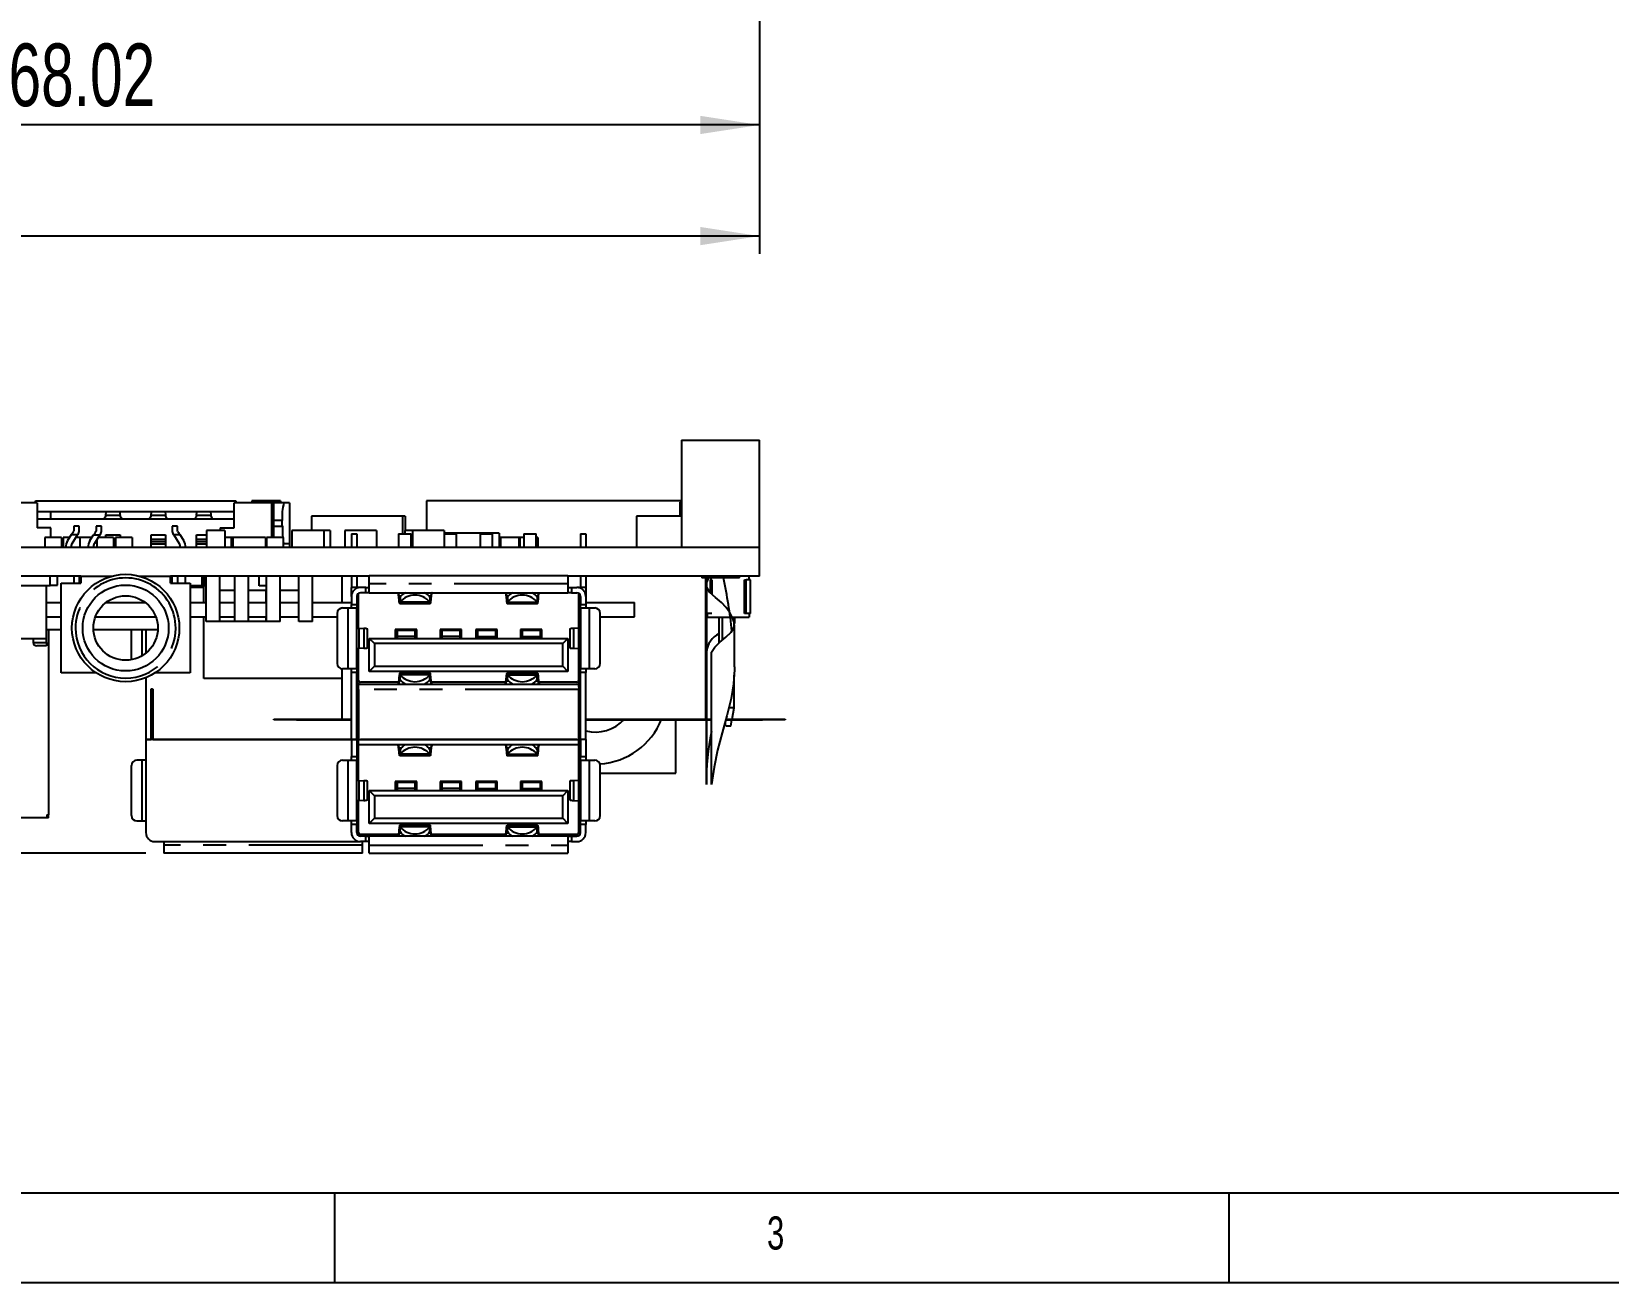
# Model space of a CAD drawing. Extents: x 5 to 415, y 3 to 292.
# Drawn here: x 93.1 to 181.2, y 5 to 74.9 of the extents above; entities that cross this region are included whole.
import ezdxf
from ezdxf.enums import TextEntityAlignment as Align

# ---------------------------------------------------------------- set-up
doc = ezdxf.new("R2010")
doc.units = 0
doc.linetypes.add('PHANTOM', pattern=[12.7, 6.35, -1.27, 1.27, -1.27, 1.27, -1.27])
doc.layers.get('0').update_dxf_attribs({"linetype": 'CONTINUOUS'})
doc.dimstyles.new('SLDDIMSTYLE1', dxfattribs={"dimtxt": 3.5, "dimasz": 3.302, "dimexe": 0, "dimexo": 0.0625, "dimgap": 0.875, "dimtad": 1, "dimrnd": 1e-09, "dimzin": 12, "dimsah": 1, "dimcen": 0.09, "dimazin": 3, "dimtfac": 1, "dimtofl": 0, "dimtmove": 0, "dimatfit": 3})
doc.dimstyles.new('SLDDIMSTYLE6', dxfattribs={"dimtxt": 3.5, "dimasz": 3.302, "dimexe": 0, "dimexo": 0.0625, "dimgap": 0.875, "dimtad": 1, "dimrnd": 1e-09, "dimzin": 12, "dimsah": 1, "dimcen": 0.09, "dimazin": 3, "dimtfac": 1, "dimtmove": 0, "dimatfit": 3})

# ---------------------------------------------------------------- blocks, each defined once
blk = doc.blocks.new('_D_7')
at = {"color": 7, "linetype": 'CONTINUOUS'}
for p, q in [((133.75, 106.352), (133.75, 68.668)), ((65.734, 105.401), (65.734, 68.668)), ((133.75, 69.668), (65.734, 69.668))]:
    blk.add_line(p, q, dxfattribs=at)
for points in [[(65.734, 69.668), (69.036, 69.16), (69.036, 70.176)], [(133.75, 69.668), (130.448, 70.176), (130.448, 69.16)]]:
    blk.add_solid(points, dxfattribs=at)
at = {"color": 7, "linetype": 'CONTINUOUS', "width": 0.7}
blk.add_text('68.02', height=3.5, dxfattribs=at).set_placement((91.775, 69.668), align=Align.BOTTOM_LEFT)
blk = doc.blocks.new('_D_8')
at = {"color": 7, "linetype": 'CONTINUOUS'}
for p, q in [((133.75, 106.352), (133.75, 62.459)), ((46.865, 101.815), (46.865, 62.459)), ((133.75, 63.459), (46.865, 63.459))]:
    blk.add_line(p, q, dxfattribs=at)
for points in [[(46.865, 63.459), (50.167, 62.951), (50.167, 63.967)], [(133.75, 63.459), (130.448, 63.967), (130.448, 62.951)]]:
    blk.add_solid(points, dxfattribs=at)
at = {"color": 7, "linetype": 'CONTINUOUS', "width": 0.7}
blk.add_text('86.89', height=3.5, dxfattribs=at).set_placement((84.143, 63.459), align=Align.BOTTOM_LEFT)
blk = doc.blocks.new('_D_18')
at = {"color": 7, "linetype": 'CONTINUOUS'}
for p, q in [((20.141, 46.062), (20.141, 52.412)), ((32.75, 46.062), (19.141, 46.062)), ((20.141, 46.062), (20.141, 28.982)), ((99.45, 28.982), (19.141, 28.982)), ((20.141, 28.982), (20.141, 22.632))]:
    blk.add_line(p, q, dxfattribs=at)
for points in [[(20.141, 46.062), (20.649, 49.364), (19.633, 49.364)], [(20.141, 28.982), (19.633, 25.68), (20.649, 25.68)]]:
    blk.add_solid(points, dxfattribs=at)
at = {"color": 7, "linetype": 'CONTINUOUS', "width": 0.7}
blk.add_text('17.1', height=3.5, rotation=90, dxfattribs=at).set_placement((20.141, 31.697, -53.062), align=Align.BOTTOM_LEFT)

msp = doc.modelspace()

# ---------------------------------------------------------------- linework, layer by layer
at = {"color": 7, "linetype": 'CONTINUOUS'}
for p, q in [((129.395, 52.062), (129.395, 46.062)), ((129.395, 52.062), (133.745, 52.062)), ((133.745, 46.062), (133.745, 52.062)), ((93.377, 48.552), (91.277, 48.552)), ((93.277, 48.562), (91.317, 48.562)), ((93.277, 48.562), (93.277, 48.662)), ((93.277, 48.662), (104.477, 48.662)), ((93.377, 48.552), (93.377, 47.162)), ((104.377, 47.162), (104.377, 48.552)), ((106.477, 48.552), (104.377, 48.552)), ((104.477, 48.662), (104.477, 48.562)), ((106.377, 48.562), (104.477, 48.562)), ((105.377, 48.662), (105.377, 48.562)), ((106.177, 48.662), (105.377, 48.662)), ((106.177, 48.562), (106.177, 48.662)), ((106.977, 48.662), (106.177, 48.662)), ((106.577, 48.562), (106.377, 48.562)), ((106.477, 48.552), (106.477, 46.612)), ((107.17, 48.562), (106.577, 48.562)), ((106.577, 48.562), (106.577, 47.562)), ((106.977, 48.662), (106.977, 48.562)), ((107.477, 48.562), (107.17, 48.562)), ((107.477, 48.562), (107.477, 46.262)), ((115.131, 48.662), (115.131, 47.012)), ((129.395, 48.662), (115.131, 48.662)), ((125.01, 48.672), (125.01, 48.662)), ((129.395, 48.672), (125.01, 48.672)), ((129.287, 48.602), (129.287, 47.812)), ((129.395, 48.602), (129.287, 48.602)), ((104.377, 48.062), (93.377, 48.062)), ((93.377, 47.662), (104.377, 47.662)), ((94.147, 47.662), (94.147, 48.062)), ((97.207, 47.853), (97.223, 48.062)), ((99.747, 47.853), (99.763, 48.062)), ((102.287, 47.853), (102.303, 48.062)), ((106.577, 48.062), (106.477, 48.062)), ((106.577, 48.042), (106.477, 48.042)), ((106.547, 48.062), (106.547, 48.042)), ((108.711, 47.812), (108.711, 47.012)), ((113.791, 47.812), (108.711, 47.812)), ((113.952, 47.812), (113.791, 47.812)), ((113.791, 47.812), (113.791, 46.832)), ((113.952, 47.812), (113.952, 47.012)), ((126.872, 47.812), (126.872, 46.062)), ((129.395, 47.812), (126.872, 47.812)), ((94.147, 47.162), (93.377, 47.162)), ((94.147, 46.612), (94.147, 47.162)), ((95.279, 46.762), (95.074, 46.443)), ((95.326, 46.281), (95.635, 46.762)), ((95.72, 47.262), (95.42, 47.262)), ((95.42, 47.262), (95.42, 47.012)), ((95.72, 47.012), (95.72, 47.262)), ((96.324, 46.443), (96.529, 46.762)), ((96.885, 46.762), (96.576, 46.281)), ((96.97, 47.262), (96.67, 47.262)), ((96.67, 47.262), (96.67, 47.012)), ((96.97, 47.012), (96.97, 47.262)), ((97.207, 46.762), (98.007, 46.762)), ((97.207, 46.612), (97.207, 46.762)), ((98.007, 46.762), (98.007, 46.612)), ((99.747, 46.762), (100.547, 46.762)), ((99.747, 46.5), (99.747, 46.762)), ((100.547, 46.762), (100.547, 46.5)), ((101.22, 47.262), (100.92, 47.262)), ((100.92, 47.262), (100.92, 47.012)), ((101.006, 46.762), (101.315, 46.281)), ((101.22, 47.012), (101.22, 47.262)), ((101.567, 46.443), (101.362, 46.762)), ((102.287, 46.762), (102.843, 46.762)), ((102.287, 46.5), (102.287, 46.762)), ((102.843, 47.012), (102.843, 46.062)), ((103.859, 47.012), (102.843, 47.012)), ((103.607, 47.162), (103.607, 47.012)), ((103.607, 47.162), (104.377, 47.162)), ((103.859, 47.012), (103.859, 46.062)), ((106.477, 46.782), (106.577, 46.782)), ((106.577, 47.562), (106.577, 47.262)), ((106.577, 47.262), (106.577, 46.612)), ((107.077, 47.262), (107.077, 47.562)), ((107.618, 47.012), (107.618, 46.062)), ((109.396, 47.012), (107.618, 47.012)), ((109.396, 47.012), (109.396, 46.062)), ((109.752, 47.012), (109.396, 47.012)), ((109.752, 47.012), (109.752, 46.062)), ((110.565, 47.012), (110.565, 46.062)), ((112.343, 47.012), (110.565, 47.012)), ((110.94, 46.832), (111.241, 46.832)), ((110.94, 46.832), (110.94, 46.062)), ((111.241, 46.832), (111.241, 46.062)), ((112.343, 47.012), (112.343, 46.062)), ((113.57, 46.832), (113.57, 46.062)), ((113.57, 46.832), (114.27, 46.832)), ((113.918, 47.012), (113.918, 46.832)), ((114.349, 47.012), (113.918, 47.012)), ((114.27, 46.062), (114.27, 46.832)), ((114.349, 47.012), (114.349, 46.062)), ((116.127, 47.012), (114.349, 47.012)), ((116.12, 46.832), (116.12, 46.062)), ((116.12, 46.832), (116.82, 46.832)), ((116.127, 47.012), (116.127, 46.832)), ((119.201, 46.862), (116.127, 46.862)), ((116.82, 46.062), (116.82, 46.832)), ((118.13, 46.832), (118.13, 46.062)), ((118.13, 46.832), (118.83, 46.832)), ((118.83, 46.062), (118.83, 46.832)), ((119.201, 46.862), (119.201, 46.062)), ((120.57, 46.832), (120.57, 46.062)), ((120.57, 46.832), (121.27, 46.832)), ((121.27, 46.062), (121.27, 46.832)), ((123.74, 46.832), (124.04, 46.832)), ((123.74, 46.832), (123.74, 46.062)), ((124.04, 46.832), (124.04, 46.062)), ((133.75, 46.062), (33.75, 46.062)), ((94.743, 46.612), (93.813, 46.612)), ((93.813, 46.612), (93.813, 46.062)), ((94.743, 46.612), (94.743, 46.062)), ((94.829, 46.612), (94.829, 46.062)), ((95.182, 46.612), (94.829, 46.612)), ((95.759, 46.612), (95.539, 46.612)), ((96.432, 46.612), (95.759, 46.612)), ((95.759, 46.612), (95.759, 46.062)), ((96.709, 46.488), (96.709, 46.062)), ((97.639, 46.612), (96.789, 46.612)), ((97.639, 46.612), (97.639, 46.062)), ((97.639, 46.262), (97.75, 46.262)), ((97.75, 46.612), (97.75, 46.062)), ((98.68, 46.612), (97.75, 46.612)), ((98.68, 46.612), (98.68, 46.062)), ((99.747, 46.394), (99.747, 46.5)), ((99.747, 46.262), (99.747, 46.394)), ((99.747, 46.062), (99.747, 46.262)), ((99.747, 46.262), (100.547, 46.262)), ((100.547, 46.5), (100.547, 46.394)), ((100.547, 46.394), (100.547, 46.262)), ((100.547, 46.262), (100.547, 46.062)), ((102.287, 46.394), (102.287, 46.5)), ((102.287, 46.262), (102.287, 46.394)), ((102.287, 46.062), (102.287, 46.262)), ((102.287, 46.262), (102.843, 46.262)), ((104.218, 46.612), (103.859, 46.612)), ((104.311, 46.612), (104.218, 46.612)), ((104.218, 46.612), (104.218, 46.062)), ((104.311, 46.612), (104.311, 46.062)), ((106.141, 46.612), (104.311, 46.612)), ((106.141, 46.612), (106.141, 46.062)), ((106.193, 46.612), (106.193, 46.062)), ((107.123, 46.612), (106.193, 46.612)), ((107.123, 46.612), (107.123, 46.062)), ((107.17, 46.262), (107.123, 46.262)), ((107.477, 46.262), (107.17, 46.262)), ((107.477, 46.262), (107.477, 46.062)), ((119.277, 46.612), (119.277, 46.062)), ((120.344, 46.612), (119.277, 46.612)), ((120.57, 46.612), (120.293, 46.612)), ((120.293, 46.612), (120.293, 46.062)), ((120.344, 46.612), (120.344, 46.062)), ((121.36, 46.612), (121.27, 46.612)), ((121.36, 46.612), (121.36, 46.062)), ((133.75, 44.462), (133.75, 46.062)), ((95.82, 44.462), (85.35, 44.462)), ((94.106, 43.912), (94.106, 44.462)), ((94.505, 43.962), (94.505, 44.462)), ((95.42, 44.462), (95.42, 44.062)), ((95.72, 44.462), (95.72, 44.062)), ((95.82, 44.462), (95.82, 44.062)), ((95.82, 44.462), (97.552, 44.462)), ((99.089, 44.462), (100.82, 44.462)), ((100.82, 44.062), (100.82, 44.462)), ((111.94, 44.462), (100.82, 44.462)), ((100.92, 44.062), (100.92, 44.462)), ((101.22, 44.462), (101.22, 44.062)), ((101.672, 44.062), (101.672, 44.462)), ((102.602, 43.912), (102.602, 44.462)), ((102.691, 42.991), (102.691, 44.462)), ((102.721, 43.912), (102.721, 44.462)), ((102.818, 41.922), (102.818, 44.462)), ((103.58, 41.922), (103.58, 44.462)), ((104.418, 41.922), (104.418, 44.462)), ((105.18, 41.922), (105.18, 44.462)), ((105.787, 43.912), (105.787, 44.462)), ((106.196, 41.922), (106.196, 44.462)), ((106.958, 41.922), (106.958, 44.462)), ((107.999, 41.922), (107.999, 44.462)), ((108.761, 41.922), (108.761, 44.462)), ((110.412, 44.462), (110.412, 42.991)), ((110.94, 44.462), (110.94, 43.832)), ((111.241, 44.462), (111.241, 43.832)), ((111.94, 44.032), (111.94, 44.482)), ((123.04, 44.482), (111.94, 44.482)), ((123.04, 44.482), (123.04, 44.032)), ((133.75, 44.462), (123.04, 44.462)), ((123.74, 44.462), (123.74, 43.832)), ((124.04, 44.462), (124.04, 43.832)), ((130.52, 44.462), (130.52, 44.362)), ((132.62, 44.362), (130.52, 44.362)), ((130.732, 44.362), (130.732, 36.462)), ((130.732, 44.259), (130.758, 44.259)), ((130.758, 44.259), (130.758, 42.38)), ((130.758, 44.259), (130.868, 44.259)), ((130.834, 44.362), (130.834, 44.259)), ((130.999, 44.259), (130.999, 43.526)), ((131.088, 44.259), (130.999, 44.259)), ((131.088, 44.259), (131.088, 43.446)), ((132.62, 44.362), (132.62, 44.462)), ((132.917, 42.38), (132.917, 44.259)), ((132.917, 44.259), (133.006, 44.259)), ((133.006, 42.38), (133.006, 44.259)), ((133.247, 44.259), (133.006, 44.259)), ((133.171, 44.259), (133.171, 44.462)), ((133.247, 42.38), (133.247, 44.259)), ((94.106, 43.912), (92.175, 43.912)), ((93.905, 40.962), (93.905, 43.912)), ((94.106, 43.962), (94.505, 43.962)), ((94.72, 39.062), (94.72, 44.062)), ((94.72, 44.062), (95.82, 44.062)), ((100.82, 44.062), (101.92, 44.062)), ((101.92, 44.062), (101.92, 39.062)), ((102.602, 43.912), (101.92, 43.912)), ((102.691, 43.832), (101.92, 43.832)), ((102.22, 43.912), (102.22, 43.832)), ((102.691, 43.912), (102.602, 43.912)), ((102.818, 43.912), (102.721, 43.912)), ((104.418, 43.662), (103.58, 43.662)), ((106.196, 43.662), (105.18, 43.662)), ((106.196, 43.912), (105.787, 43.912)), ((106.17, 42.991), (106.17, 43.662)), ((107.999, 43.662), (106.958, 43.662)), ((111.24, 43.832), (110.94, 43.832)), ((110.94, 43.332), (110.94, 43.832)), ((110.94, 43.332), (110.94, 42.882)), ((111.24, 43.832), (111.24, 43.791)), ((111.24, 43.832), (111.241, 43.832)), ((111.24, 43.332), (111.24, 42.882)), ((111.241, 43.832), (111.34, 43.832)), ((111.34, 43.822), (111.34, 43.832)), ((111.34, 41.554), (111.34, 43.506)), ((111.74, 43.832), (111.44, 43.832)), ((111.74, 43.532), (111.44, 43.532)), ((111.74, 43.832), (111.94, 43.832)), ((111.94, 43.532), (111.74, 43.532)), ((111.94, 43.532), (111.94, 44.032)), ((111.94, 43.532), (123.04, 43.532)), ((113.577, 43.532), (113.577, 43.415)), ((113.606, 43.137), (113.577, 43.415)), ((113.606, 43.35), (113.587, 43.532)), ((113.606, 43.35), (113.606, 43.137)), ((113.661, 43.279), (113.645, 43.242)), ((113.661, 43.279), (113.661, 43.015)), ((115.319, 43.279), (115.319, 43.015)), ((115.336, 43.242), (115.319, 43.279)), ((115.394, 43.532), (115.375, 43.35)), ((115.404, 43.415), (115.375, 43.137)), ((115.375, 43.35), (115.375, 43.137)), ((115.404, 43.532), (115.404, 43.415)), ((119.577, 43.532), (119.577, 43.415)), ((119.577, 43.415), (119.606, 43.137)), ((119.587, 43.532), (119.606, 43.35)), ((119.606, 43.35), (119.606, 43.137)), ((119.645, 43.242), (119.661, 43.279)), ((119.661, 43.279), (119.661, 43.015)), ((121.319, 43.279), (121.319, 43.015)), ((121.319, 43.279), (121.336, 43.242)), ((121.375, 43.35), (121.394, 43.532)), ((121.375, 43.137), (121.404, 43.415)), ((121.375, 43.35), (121.375, 43.137)), ((121.404, 43.532), (121.404, 43.415)), ((123.04, 44.032), (123.04, 43.532)), ((123.04, 43.832), (123.24, 43.832)), ((123.24, 43.532), (123.04, 43.532)), ((123.24, 43.832), (123.54, 43.832)), ((123.24, 43.532), (123.54, 43.532)), ((123.64, 43.832), (123.64, 43.822)), ((123.64, 43.832), (123.74, 43.832)), ((123.64, 43.506), (123.64, 41.554)), ((124.04, 43.832), (123.74, 43.832)), ((123.74, 43.832), (123.74, 43.791)), ((123.74, 43.332), (123.74, 42.882)), ((124.04, 43.832), (124.04, 43.332)), ((124.04, 43.332), (124.04, 42.882)), ((130.787, 43.962), (130.787, 32.816)), ((93.905, 42.991), (94.72, 42.991)), ((97.226, 42.991), (99.415, 42.991)), ((101.92, 42.991), (102.818, 42.991)), ((103.58, 42.991), (104.418, 42.991)), ((105.18, 42.991), (106.196, 42.991)), ((106.958, 42.991), (107.999, 42.991)), ((108.761, 42.991), (110.94, 42.991)), ((110.14, 42.382), (110.14, 39.582)), ((110.44, 42.682), (110.74, 42.682)), ((110.74, 42.682), (111.24, 42.682)), ((110.94, 42.682), (110.94, 42.882)), ((111.24, 42.882), (111.24, 42.682)), ((111.24, 39.282), (111.24, 42.682)), ((113.636, 42.932), (115.345, 42.932)), ((113.661, 43.015), (113.645, 42.95)), ((115.336, 42.95), (115.319, 43.015)), ((119.636, 42.932), (121.345, 42.932)), ((119.645, 42.95), (119.661, 43.015)), ((121.319, 43.015), (121.336, 42.95)), ((123.74, 42.682), (123.74, 42.882)), ((123.74, 42.682), (123.74, 39.282)), ((123.74, 42.682), (124.24, 42.682)), ((124.04, 42.991), (126.761, 42.991)), ((124.04, 42.882), (124.04, 42.682)), ((124.24, 42.682), (124.54, 42.682)), ((124.84, 39.582), (124.84, 42.382)), ((126.761, 42.191), (126.761, 42.991)), ((130.758, 42.38), (130.732, 42.38)), ((130.999, 42.38), (130.758, 42.38)), ((130.834, 42.176), (130.834, 42.38)), ((131.088, 42.38), (130.999, 42.38)), ((133.006, 42.38), (132.917, 42.38)), ((133.247, 42.38), (133.006, 42.38)), ((133.171, 42.38), (133.171, 42.176)), ((93.905, 42.191), (94.72, 42.191)), ((94.72, 41.462), (93.905, 41.462)), ((94.01, 41.462), (94.01, 31.123)), ((100.118, 41.462), (96.523, 41.462)), ((96.634, 42.191), (100.007, 42.191)), ((98.65, 39.793), (98.65, 41.462)), ((99.45, 41.462), (99.45, 40.161)), ((101.92, 42.191), (102.818, 42.191)), ((102.691, 38.747), (102.691, 42.191)), ((103.58, 41.922), (102.818, 41.922)), ((103.58, 42.191), (104.418, 42.191)), ((104.418, 41.922), (103.58, 41.922)), ((105.18, 41.922), (104.418, 41.922)), ((105.18, 42.191), (106.196, 42.191)), ((106.17, 41.922), (105.18, 41.922)), ((106.17, 41.922), (106.17, 42.191)), ((106.958, 41.922), (106.196, 41.922)), ((106.958, 42.191), (107.999, 42.191)), ((108.761, 41.922), (107.999, 41.922)), ((108.761, 42.191), (110.14, 42.191)), ((111.358, 41.552), (111.635, 41.53)), ((111.84, 40.457), (111.84, 41.508)), ((114.59, 41.482), (113.39, 41.482)), ((113.39, 41.482), (113.39, 40.982)), ((113.49, 41.432), (113.49, 41.482)), ((114.49, 41.432), (113.49, 41.432)), ((113.49, 41.432), (113.49, 41.096)), ((114.49, 41.432), (114.49, 41.482)), ((114.49, 41.432), (114.49, 41.096)), ((114.59, 40.982), (114.59, 41.482)), ((117.09, 41.482), (115.89, 41.482)), ((115.89, 41.482), (115.89, 40.982)), ((115.99, 41.432), (115.99, 41.482)), ((116.99, 41.432), (115.99, 41.432)), ((115.99, 41.432), (115.99, 41.096)), ((116.99, 41.432), (116.99, 41.482)), ((116.99, 41.432), (116.99, 41.096)), ((117.09, 40.982), (117.09, 41.482)), ((119.09, 41.482), (117.89, 41.482)), ((117.89, 41.482), (117.89, 40.982)), ((117.99, 41.432), (117.99, 41.482)), ((118.99, 41.432), (117.99, 41.432)), ((117.99, 41.432), (117.99, 41.096)), ((118.99, 41.432), (118.99, 41.482)), ((118.99, 41.432), (118.99, 41.096)), ((119.09, 40.982), (119.09, 41.482)), ((121.59, 41.482), (120.39, 41.482)), ((120.39, 41.482), (120.39, 40.982)), ((120.49, 41.432), (120.49, 41.482)), ((121.49, 41.432), (120.49, 41.432)), ((120.49, 41.432), (120.49, 41.096)), ((121.49, 41.432), (121.49, 41.482)), ((121.49, 41.432), (121.49, 41.096)), ((121.59, 40.982), (121.59, 41.482)), ((123.14, 41.508), (123.14, 40.457)), ((123.623, 41.552), (123.345, 41.53)), ((124.84, 42.191), (126.761, 42.191)), ((130.732, 42.176), (130.834, 42.176)), ((130.834, 42.176), (132.108, 42.176)), ((131.494, 40.74), (131.494, 42.176)), ((131.672, 40.893), (131.672, 42.176)), ((132.215, 42.176), (133.171, 42.176)), ((132.333, 41.886), (132.333, 42.176)), ((132.351, 42.176), (132.347, 41.824)), ((132.354, 39.392), (132.354, 41.739)), ((93.905, 40.962), (87.905, 40.962)), ((93.155, 40.962), (93.155, 40.762)), ((93.905, 40.562), (93.355, 40.562)), ((93.905, 40.762), (93.905, 40.962)), ((93.905, 40.762), (93.905, 40.562)), ((112.229, 40.694), (111.94, 40.982)), ((111.94, 40.982), (123.04, 40.982)), ((111.94, 39.142), (111.94, 40.982)), ((122.752, 40.694), (112.229, 40.694)), ((112.229, 40.694), (112.229, 39.431)), ((113.49, 41.096), (113.49, 40.982)), ((114.49, 41.096), (114.49, 40.982)), ((115.99, 41.096), (115.99, 40.982)), ((116.99, 41.096), (116.99, 40.982)), ((117.99, 41.096), (117.99, 40.982)), ((118.99, 41.096), (118.99, 40.982)), ((120.49, 41.096), (120.49, 40.982)), ((121.49, 41.096), (121.49, 40.982)), ((122.752, 40.694), (123.04, 40.982)), ((122.752, 39.431), (122.752, 40.694)), ((123.04, 40.982), (123.04, 39.142)), ((111.34, 38.632), (111.34, 40.41)), ((111.635, 40.435), (111.358, 40.413)), ((123.345, 40.435), (123.623, 40.413)), ((123.64, 40.41), (123.64, 38.632)), ((130.787, 36.462), (130.787, 40.216)), ((131.065, 32.816), (131.065, 40.216)), ((96.662, 39.062), (94.72, 39.062)), ((99.45, 38.783), (99.45, 35.332)), ((101.92, 39.062), (99.979, 39.062)), ((110.412, 39.284), (110.412, 36.462)), ((110.74, 39.282), (110.44, 39.282)), ((111.24, 39.282), (110.74, 39.282)), ((110.94, 39.082), (110.94, 39.282)), ((110.94, 35.332), (110.94, 39.082)), ((111.24, 39.282), (111.24, 39.082)), ((111.24, 38.857), (111.24, 39.082)), ((111.241, 38.857), (111.24, 38.857)), ((111.241, 35.332), (111.241, 38.857)), ((111.94, 39.142), (112.229, 39.431)), ((123.04, 39.142), (111.94, 39.142)), ((112.229, 39.431), (122.752, 39.431)), ((113.606, 38.827), (113.577, 38.55)), ((113.606, 38.615), (113.606, 38.827)), ((115.345, 39.032), (113.636, 39.032)), ((113.661, 38.95), (113.645, 39.015)), ((113.661, 38.685), (113.661, 38.95)), ((115.336, 39.015), (115.319, 38.95)), ((115.319, 38.685), (115.319, 38.95)), ((115.375, 38.615), (115.375, 38.827)), ((115.404, 38.55), (115.375, 38.827)), ((119.577, 38.55), (119.606, 38.827)), ((119.606, 38.615), (119.606, 38.827)), ((121.345, 39.032), (119.636, 39.032)), ((119.645, 39.015), (119.661, 38.95)), ((119.661, 38.685), (119.661, 38.95)), ((121.319, 38.95), (121.336, 39.015)), ((121.319, 38.685), (121.319, 38.95)), ((121.375, 38.615), (121.375, 38.827)), ((121.375, 38.827), (121.404, 38.55)), ((123.04, 39.142), (122.752, 39.431)), ((124.24, 39.282), (123.74, 39.282)), ((123.74, 39.082), (123.74, 39.282)), ((123.74, 35.332), (123.74, 39.082)), ((124.04, 39.282), (124.04, 39.082)), ((124.04, 35.332), (124.04, 39.082)), ((124.54, 39.282), (124.24, 39.282)), ((132.333, 37.096), (132.333, 38.921)), ((99.75, 35.332), (99.75, 38.174)), ((99.849, 38.143), (99.849, 35.332)), ((110.412, 38.747), (102.691, 38.747)), ((111.34, 38.432), (123.64, 38.432)), ((111.34, 38.132), (111.34, 38.432)), ((111.34, 38.132), (111.34, 35.332)), ((113.573, 38.532), (111.44, 38.532)), ((113.577, 38.432), (113.577, 38.55)), ((113.606, 38.615), (113.587, 38.432)), ((113.661, 38.685), (113.645, 38.722)), ((115.336, 38.722), (115.319, 38.685)), ((115.394, 38.432), (115.375, 38.615)), ((115.404, 38.432), (115.404, 38.55)), ((119.573, 38.532), (115.407, 38.532)), ((119.577, 38.432), (119.577, 38.55)), ((119.587, 38.432), (119.606, 38.615)), ((119.645, 38.722), (119.661, 38.685)), ((121.319, 38.685), (121.336, 38.722)), ((121.375, 38.615), (121.394, 38.432)), ((121.404, 38.432), (121.404, 38.55)), ((123.54, 38.532), (121.407, 38.532)), ((123.64, 38.432), (123.64, 38.262)), ((123.64, 38.262), (123.642, 38.262)), ((123.642, 38.262), (123.642, 38.132)), ((123.642, 35.332), (123.642, 38.132)), ((132.333, 37.096), (132.037, 37.096)), ((132.214, 36.462), (132.333, 37.096)), ((106.602, 36.437), (106.602, 36.462)), ((106.602, 36.462), (107.872, 36.462)), ((107.872, 36.437), (106.602, 36.437)), ((107.872, 36.462), (110.94, 36.462)), ((107.872, 36.437), (110.94, 36.437)), ((111.241, 36.462), (111.34, 36.462)), ((111.241, 36.437), (111.34, 36.437)), ((123.642, 36.462), (123.74, 36.462)), ((123.642, 36.437), (123.74, 36.437)), ((124.04, 36.462), (131.065, 36.462)), ((124.04, 36.437), (131.065, 36.437)), ((129.07, 33.462), (129.07, 36.437)), ((130.787, 32.816), (130.787, 36.437)), ((131.863, 36.08), (131.823, 36.292)), ((131.864, 36.437), (133.907, 36.437)), ((131.872, 36.462), (133.907, 36.462)), ((132.142, 36.08), (132.209, 36.437)), ((133.907, 36.462), (135.177, 36.462)), ((135.177, 36.437), (133.907, 36.437)), ((135.177, 36.462), (135.177, 36.437)), ((110.94, 35.332), (99.45, 35.332)), ((99.45, 35.332), (99.45, 30.132)), ((99.45, 35.332), (99.75, 35.332)), ((99.849, 35.332), (110.94, 35.332)), ((111.24, 35.332), (110.94, 35.332)), ((110.94, 35.332), (110.94, 34.382)), ((110.94, 35.332), (111.241, 35.332)), ((111.24, 35.332), (111.24, 34.382)), ((111.241, 35.332), (111.34, 35.332)), ((111.34, 35.322), (111.44, 35.332)), ((111.34, 35.332), (123.642, 35.332)), ((111.34, 35.032), (111.34, 35.322)), ((123.54, 35.332), (111.44, 35.332)), ((123.54, 35.332), (123.64, 35.322)), ((123.64, 35.322), (123.64, 35.032)), ((123.74, 35.914), (123.642, 35.957)), ((123.642, 35.332), (123.74, 35.332)), ((124.04, 35.332), (123.74, 35.332)), ((123.74, 35.332), (123.74, 34.382)), ((124.04, 35.332), (124.04, 34.382)), ((132.142, 36.08), (131.863, 36.08)), ((110.94, 34.182), (110.94, 34.382)), ((111.24, 34.382), (111.24, 34.182)), ((111.34, 33.054), (111.34, 35.032)), ((123.64, 35.032), (111.34, 35.032)), ((113.577, 35.032), (113.577, 34.915)), ((113.606, 34.637), (113.577, 34.915)), ((113.606, 34.85), (113.587, 35.032)), ((113.606, 34.85), (113.606, 34.637)), ((113.636, 34.432), (115.345, 34.432)), ((113.661, 34.779), (113.645, 34.742)), ((113.661, 34.515), (113.645, 34.45)), ((113.661, 34.779), (113.661, 34.515)), ((115.319, 34.779), (115.319, 34.515)), ((115.336, 34.742), (115.319, 34.779)), ((115.336, 34.45), (115.319, 34.515)), ((115.394, 35.032), (115.375, 34.85)), ((115.404, 34.915), (115.375, 34.637)), ((115.375, 34.85), (115.375, 34.637)), ((115.404, 35.032), (115.404, 34.915)), ((119.577, 35.032), (119.577, 34.915)), ((119.577, 34.915), (119.606, 34.637)), ((119.587, 35.032), (119.606, 34.85)), ((119.606, 34.85), (119.606, 34.637)), ((119.636, 34.432), (121.345, 34.432)), ((119.645, 34.742), (119.661, 34.779)), ((119.645, 34.45), (119.661, 34.515)), ((119.661, 34.779), (119.661, 34.515)), ((121.319, 34.779), (121.319, 34.515)), ((121.319, 34.779), (121.336, 34.742)), ((121.319, 34.515), (121.336, 34.45)), ((121.375, 34.85), (121.394, 35.032)), ((121.375, 34.637), (121.404, 34.915)), ((121.375, 34.85), (121.375, 34.637)), ((121.404, 35.032), (121.404, 34.915)), ((123.64, 35.032), (123.64, 33.054)), ((123.74, 34.182), (123.74, 34.382)), ((124.04, 34.382), (124.04, 34.182)), ((98.65, 31.082), (98.65, 33.882)), ((99.25, 34.182), (98.95, 34.182)), ((99.45, 34.182), (99.25, 34.182)), ((110.14, 33.882), (110.14, 31.082)), ((110.44, 34.182), (110.74, 34.182)), ((110.74, 34.182), (111.24, 34.182)), ((111.24, 30.782), (111.24, 34.182)), ((123.74, 34.182), (123.74, 30.782)), ((123.74, 34.182), (124.24, 34.182)), ((124.24, 34.182), (124.54, 34.182)), ((124.84, 31.082), (124.84, 33.882)), ((111.358, 33.052), (111.635, 33.03)), ((111.84, 31.957), (111.84, 33.008)), ((114.59, 32.982), (113.39, 32.982)), ((113.39, 32.982), (113.39, 32.482)), ((113.49, 32.932), (113.49, 32.982)), ((114.49, 32.932), (113.49, 32.932)), ((113.49, 32.932), (113.49, 32.596)), ((114.49, 32.932), (114.49, 32.982)), ((114.49, 32.932), (114.49, 32.596)), ((114.59, 32.482), (114.59, 32.982)), ((117.09, 32.982), (115.89, 32.982)), ((115.89, 32.982), (115.89, 32.482)), ((115.99, 32.932), (115.99, 32.982)), ((116.99, 32.932), (115.99, 32.932)), ((115.99, 32.932), (115.99, 32.596)), ((116.99, 32.932), (116.99, 32.982)), ((116.99, 32.932), (116.99, 32.596)), ((117.09, 32.482), (117.09, 32.982)), ((119.09, 32.982), (117.89, 32.982)), ((117.89, 32.982), (117.89, 32.482)), ((117.99, 32.932), (117.99, 32.982)), ((118.99, 32.932), (117.99, 32.932)), ((117.99, 32.932), (117.99, 32.596)), ((118.99, 32.932), (118.99, 32.982)), ((118.99, 32.932), (118.99, 32.596)), ((119.09, 32.482), (119.09, 32.982)), ((121.59, 32.982), (120.39, 32.982)), ((120.39, 32.982), (120.39, 32.482)), ((120.49, 32.932), (120.49, 32.982)), ((121.49, 32.932), (120.49, 32.932)), ((120.49, 32.932), (120.49, 32.596)), ((121.49, 32.932), (121.49, 32.982)), ((121.49, 32.932), (121.49, 32.596)), ((121.59, 32.482), (121.59, 32.982)), ((123.14, 33.008), (123.14, 31.957)), ((123.623, 33.052), (123.345, 33.03)), ((124.84, 33.462), (129.07, 33.462)), ((111.34, 30.132), (111.34, 31.91)), ((111.635, 31.935), (111.358, 31.913)), ((111.94, 30.642), (111.94, 32.482)), ((112.229, 32.194), (111.94, 32.482)), ((111.94, 32.482), (123.04, 32.482)), ((112.229, 32.194), (112.229, 30.931)), ((122.752, 32.194), (112.229, 32.194)), ((113.49, 32.596), (113.49, 32.482)), ((114.49, 32.596), (114.49, 32.482)), ((115.99, 32.596), (115.99, 32.482)), ((116.99, 32.596), (116.99, 32.482)), ((117.99, 32.596), (117.99, 32.482)), ((118.99, 32.596), (118.99, 32.482)), ((120.49, 32.596), (120.49, 32.482)), ((121.49, 32.596), (121.49, 32.482)), ((122.752, 32.194), (123.04, 32.482)), ((122.752, 30.931), (122.752, 32.194)), ((123.04, 32.482), (123.04, 30.642)), ((123.345, 31.935), (123.623, 31.913)), ((123.64, 31.91), (123.64, 30.132)), ((93.91, 30.962), (78.23, 30.962)), ((93.91, 31.123), (94.01, 31.123)), ((93.91, 31.123), (93.91, 30.962)), ((94.01, 30.962), (93.91, 30.962)), ((94.01, 30.962), (94.01, 31.123)), ((111.94, 30.642), (112.229, 30.931)), ((112.229, 30.931), (122.752, 30.931)), ((123.04, 30.642), (122.752, 30.931)), ((98.95, 30.782), (99.25, 30.782)), ((99.25, 30.782), (99.45, 30.782)), ((110.74, 30.782), (110.44, 30.782)), ((111.24, 30.782), (110.74, 30.782)), ((110.94, 30.582), (110.94, 30.782)), ((110.94, 30.132), (110.94, 30.582)), ((111.24, 30.782), (111.24, 30.582)), ((111.24, 30.132), (111.24, 30.582)), ((113.573, 30.032), (111.44, 30.032)), ((123.04, 30.642), (111.94, 30.642)), ((113.606, 30.327), (113.577, 30.05)), ((113.577, 29.932), (113.577, 30.05)), ((113.606, 30.115), (113.587, 29.932)), ((113.606, 30.115), (113.606, 30.327)), ((115.345, 30.532), (113.636, 30.532)), ((113.661, 30.45), (113.645, 30.515)), ((113.661, 30.185), (113.645, 30.222)), ((113.661, 30.185), (113.661, 30.45)), ((115.336, 30.515), (115.319, 30.45)), ((115.319, 30.185), (115.319, 30.45)), ((115.336, 30.222), (115.319, 30.185)), ((115.375, 30.115), (115.375, 30.327)), ((115.404, 30.05), (115.375, 30.327)), ((115.394, 29.932), (115.375, 30.115)), ((115.404, 29.932), (115.404, 30.05)), ((119.573, 30.032), (115.407, 30.032)), ((119.577, 30.05), (119.606, 30.327)), ((119.577, 29.932), (119.577, 30.05)), ((119.587, 29.932), (119.606, 30.115)), ((119.606, 30.115), (119.606, 30.327)), ((121.345, 30.532), (119.636, 30.532)), ((119.645, 30.515), (119.661, 30.45)), ((119.645, 30.222), (119.661, 30.185)), ((119.661, 30.185), (119.661, 30.45)), ((121.319, 30.45), (121.336, 30.515)), ((121.319, 30.185), (121.319, 30.45)), ((121.319, 30.185), (121.336, 30.222)), ((121.375, 30.115), (121.375, 30.327)), ((121.375, 30.327), (121.404, 30.05)), ((121.375, 30.115), (121.394, 29.932)), ((121.404, 29.932), (121.404, 30.05)), ((123.54, 30.032), (121.407, 30.032)), ((124.24, 30.782), (123.74, 30.782)), ((123.74, 30.582), (123.74, 30.782)), ((123.74, 30.132), (123.74, 30.582)), ((124.04, 30.782), (124.04, 30.582)), ((124.04, 30.132), (124.04, 30.582)), ((124.54, 30.782), (124.24, 30.782)), ((99.95, 29.632), (111.44, 29.632)), ((100.45, 29.632), (100.45, 29.432)), ((100.45, 29.432), (100.45, 28.982)), ((111.74, 29.932), (111.44, 29.932)), ((111.74, 29.632), (111.44, 29.632)), ((111.55, 29.432), (111.55, 29.632)), ((111.55, 28.982), (111.55, 29.432)), ((111.74, 29.932), (111.94, 29.932)), ((111.94, 29.632), (111.74, 29.632)), ((123.04, 29.932), (111.94, 29.932)), ((111.94, 29.432), (111.94, 29.932)), ((111.94, 28.982), (111.94, 29.432)), ((123.04, 29.932), (123.04, 29.432)), ((123.04, 29.932), (123.24, 29.932)), ((123.24, 29.632), (123.04, 29.632)), ((123.04, 29.432), (123.04, 28.982)), ((123.24, 29.932), (123.54, 29.932)), ((123.24, 29.632), (123.54, 29.632)), ((111.55, 28.982), (100.45, 28.982)), ((111.94, 28.982), (123.04, 28.982)), ((10, 10), (227.8, 10)), ((110, 10), (110, 5)), ((160, 5), (160, 10)), ((5, 5), (415, 5))]:
    msp.add_line(p, q, dxfattribs=at)
at = {"color": 8, "linetype": 'PHANTOM'}
for p, q in [((106.377, 48.562), (106.377, 48.552)), ((98.007, 47.853), (97.207, 47.853)), ((100.547, 47.853), (99.747, 47.853)), ((103.087, 47.853), (102.287, 47.853)), ((95.635, 46.762), (95.279, 46.762)), ((96.529, 46.762), (96.885, 46.762)), ((101.362, 46.762), (101.006, 46.762)), ((107.077, 47.562), (106.577, 47.562)), ((106.577, 47.262), (107.077, 47.262)), ((97.75, 46.5), (97.639, 46.5)), ((97.639, 46.394), (97.75, 46.394)), ((100.547, 46.5), (99.747, 46.5)), ((99.747, 46.394), (100.547, 46.394)), ((102.843, 46.5), (102.287, 46.5)), ((102.287, 46.394), (102.843, 46.394)), ((111.74, 43.532), (111.74, 43.832)), ((123.04, 44.032), (111.94, 44.032)), ((113.703, 43.35), (113.606, 43.35)), ((113.645, 43.242), (113.645, 42.95)), ((115.375, 43.35), (115.278, 43.35)), ((115.336, 43.242), (115.336, 42.95)), ((119.606, 43.35), (119.703, 43.35)), ((119.645, 43.242), (119.645, 42.95)), ((121.278, 43.35), (121.375, 43.35)), ((121.336, 43.242), (121.336, 42.95)), ((123.24, 43.832), (123.24, 43.532)), ((110.74, 42.682), (110.74, 39.282)), ((110.94, 42.882), (111.24, 42.882)), ((115.319, 43.015), (113.661, 43.015)), ((119.661, 43.015), (121.319, 43.015)), ((123.74, 42.882), (124.04, 42.882)), ((124.24, 39.282), (124.24, 42.682)), ((99.25, 40.021), (99.25, 41.462)), ((111.358, 41.552), (111.358, 40.413)), ((111.635, 41.53), (111.635, 40.435)), ((123.345, 41.53), (123.345, 40.435)), ((123.623, 41.552), (123.623, 40.413)), ((93.155, 40.762), (93.905, 40.762)), ((114.49, 41.096), (113.49, 41.096)), ((116.99, 41.096), (115.99, 41.096)), ((117.99, 41.096), (118.99, 41.096)), ((120.49, 41.096), (121.49, 41.096)), ((111.24, 39.082), (110.94, 39.082)), ((113.645, 38.722), (113.645, 39.015)), ((115.319, 38.95), (113.661, 38.95)), ((115.336, 38.722), (115.336, 39.015)), ((119.645, 38.722), (119.645, 39.015)), ((119.661, 38.95), (121.319, 38.95)), ((121.336, 38.722), (121.336, 39.015)), ((124.04, 39.082), (123.74, 39.082)), ((123.642, 38.132), (111.34, 38.132)), ((113.703, 38.615), (113.606, 38.615)), ((115.375, 38.615), (115.278, 38.615)), ((119.606, 38.615), (119.703, 38.615)), ((121.278, 38.615), (121.375, 38.615)), ((107.872, 36.462), (107.872, 36.437)), ((133.907, 36.437), (133.907, 36.462)), ((110.94, 34.382), (111.24, 34.382)), ((113.703, 34.85), (113.606, 34.85)), ((113.645, 34.742), (113.645, 34.45)), ((115.319, 34.515), (113.661, 34.515)), ((115.375, 34.85), (115.278, 34.85)), ((115.336, 34.742), (115.336, 34.45)), ((119.606, 34.85), (119.703, 34.85)), ((119.645, 34.742), (119.645, 34.45)), ((119.661, 34.515), (121.319, 34.515)), ((121.278, 34.85), (121.375, 34.85)), ((121.336, 34.742), (121.336, 34.45)), ((123.74, 34.382), (124.04, 34.382)), ((99.25, 30.782), (99.25, 34.182)), ((110.74, 34.182), (110.74, 30.782)), ((124.24, 30.782), (124.24, 34.182)), ((111.358, 33.052), (111.358, 31.913)), ((111.635, 33.03), (111.635, 31.935)), ((123.345, 33.03), (123.345, 31.935)), ((123.623, 33.052), (123.623, 31.913)), ((114.49, 32.596), (113.49, 32.596)), ((116.99, 32.596), (115.99, 32.596)), ((117.99, 32.596), (118.99, 32.596)), ((120.49, 32.596), (121.49, 32.596)), ((111.24, 30.582), (110.94, 30.582)), ((113.703, 30.115), (113.606, 30.115)), ((113.645, 30.222), (113.645, 30.515)), ((115.319, 30.45), (113.661, 30.45)), ((115.375, 30.115), (115.278, 30.115)), ((115.336, 30.222), (115.336, 30.515)), ((119.606, 30.115), (119.703, 30.115)), ((119.645, 30.222), (119.645, 30.515)), ((119.661, 30.45), (121.319, 30.45)), ((121.278, 30.115), (121.375, 30.115)), ((121.336, 30.222), (121.336, 30.515)), ((124.04, 30.582), (123.74, 30.582)), ((111.55, 29.432), (100.45, 29.432)), ((111.74, 29.632), (111.74, 29.932)), ((111.94, 29.432), (123.04, 29.432)), ((123.24, 29.932), (123.24, 29.632))]:
    msp.add_line(p, q, dxfattribs=at)
at = {"color": 7, "linetype": 'CONTINUOUS', "flags": 128}
for points in [[(97.207, 47.853), (97.177, 47.763), (97.117, 47.684)], [(97.991, 48.062), (98.004, 47.898), (98.007, 47.853)], [(98.134, 47.641), (98.133, 47.642), (98.081, 47.702), (98.012, 47.824), (98.007, 47.853)], [(99.747, 47.853), (99.717, 47.763), (99.657, 47.684)], [(100.531, 48.062), (100.544, 47.898), (100.547, 47.853)], [(100.674, 47.641), (100.673, 47.642), (100.621, 47.702), (100.552, 47.824), (100.547, 47.853)], [(102.287, 47.853), (102.257, 47.763), (102.197, 47.684)], [(103.071, 48.062), (103.084, 47.898), (103.087, 47.853)], [(103.214, 47.641), (103.213, 47.642), (103.161, 47.702), (103.092, 47.824), (103.087, 47.853)], [(95.279, 46.762), (95.322, 46.829), (95.364, 46.895), (95.405, 46.958)], [(95.42, 47.012), (95.414, 46.978), (95.405, 46.958)], [(95.635, 46.762), (95.642, 46.774), (95.65, 46.785), (95.657, 46.796)], [(96.655, 46.958), (96.614, 46.895), (96.572, 46.829), (96.529, 46.762)], [(96.67, 47.012), (96.664, 46.978), (96.655, 46.958)], [(96.885, 46.762), (96.892, 46.774), (96.9, 46.785), (96.907, 46.796)], [(101.006, 46.762), (100.998, 46.774), (100.991, 46.785), (100.984, 46.796)], [(101.236, 46.958), (101.223, 46.991), (101.22, 47.012)], [(101.236, 46.958), (101.277, 46.895), (101.319, 46.829), (101.362, 46.762)], [(131.065, 40.216), (131.253, 40.494), (131.526, 40.772), (131.861, 41.05), (132.169, 41.328), (132.337, 41.606), (132.334, 41.883), (132.223, 42.161), (132.075, 42.439), (131.888, 42.717), (131.615, 42.995), (131.28, 43.273), (130.971, 43.551), (130.804, 43.829), (130.807, 44.107), (130.909, 44.362)], [(113.577, 43.415), (113.566, 43.465), (113.553, 43.502), (113.539, 43.525), (113.525, 43.532)], [(113.645, 43.242), (113.637, 43.232), (113.628, 43.239), (113.62, 43.261), (113.613, 43.299), (113.606, 43.35)], [(115.375, 43.35), (115.368, 43.299), (115.361, 43.261), (115.353, 43.239), (115.344, 43.232), (115.336, 43.242)], [(115.456, 43.532), (115.442, 43.525), (115.428, 43.502), (115.415, 43.465), (115.404, 43.415)], [(119.525, 43.532), (119.539, 43.525), (119.553, 43.502), (119.566, 43.465), (119.577, 43.415)], [(119.606, 43.35), (119.613, 43.299), (119.62, 43.261), (119.628, 43.239), (119.637, 43.232), (119.645, 43.242)], [(121.336, 43.242), (121.344, 43.232), (121.353, 43.239), (121.361, 43.261), (121.368, 43.299), (121.375, 43.35)], [(121.404, 43.415), (121.415, 43.465), (121.428, 43.502), (121.442, 43.525), (121.456, 43.532)], [(113.645, 42.95), (113.637, 42.933), (113.628, 42.944), (113.62, 42.983), (113.613, 43.048), (113.606, 43.137)], [(115.375, 43.137), (115.368, 43.048), (115.361, 42.983), (115.353, 42.944), (115.344, 42.933), (115.336, 42.95)], [(119.606, 43.137), (119.613, 43.048), (119.62, 42.983), (119.628, 42.944), (119.637, 42.933), (119.645, 42.95)], [(121.336, 42.95), (121.344, 42.933), (121.353, 42.944), (121.361, 42.983), (121.368, 43.048), (121.375, 43.137)], [(113.645, 39.015), (113.637, 39.032), (113.628, 39.021), (113.62, 38.982), (113.613, 38.917), (113.606, 38.827)], [(115.375, 38.827), (115.368, 38.917), (115.361, 38.982), (115.353, 39.021), (115.344, 39.032), (115.336, 39.015)], [(119.606, 38.827), (119.613, 38.917), (119.62, 38.982), (119.628, 39.021), (119.637, 39.032), (119.645, 39.015)], [(121.336, 39.015), (121.344, 39.032), (121.353, 39.021), (121.361, 38.982), (121.368, 38.917), (121.375, 38.827)], [(132.349, 39.392), (132.353, 39.237), (132.302, 38.442), (132.169, 37.628), (131.925, 36.651), (131.655, 35.701), (131.407, 34.741), (131.21, 33.785), (131.065, 32.816)], [(113.577, 38.55), (113.566, 38.5), (113.553, 38.463), (113.539, 38.44), (113.525, 38.432)], [(113.645, 38.722), (113.637, 38.732), (113.628, 38.726), (113.62, 38.704), (113.613, 38.666), (113.606, 38.615)], [(115.375, 38.615), (115.368, 38.666), (115.361, 38.704), (115.353, 38.726), (115.344, 38.732), (115.336, 38.722)], [(115.456, 38.432), (115.442, 38.44), (115.428, 38.463), (115.415, 38.5), (115.404, 38.55)], [(119.525, 38.432), (119.539, 38.44), (119.553, 38.463), (119.566, 38.5), (119.577, 38.55)], [(119.606, 38.615), (119.613, 38.666), (119.62, 38.704), (119.628, 38.726), (119.637, 38.732), (119.645, 38.722)], [(121.336, 38.722), (121.344, 38.732), (121.353, 38.726), (121.361, 38.704), (121.368, 38.666), (121.375, 38.615)], [(121.404, 38.55), (121.415, 38.5), (121.428, 38.463), (121.442, 38.44), (121.456, 38.432)], [(113.577, 34.915), (113.566, 34.965), (113.553, 35.002), (113.539, 35.025), (113.525, 35.032)], [(113.645, 34.742), (113.637, 34.732), (113.628, 34.739), (113.62, 34.761), (113.613, 34.799), (113.606, 34.85)], [(113.645, 34.45), (113.637, 34.433), (113.628, 34.444), (113.62, 34.483), (113.613, 34.548), (113.606, 34.637)], [(115.375, 34.85), (115.368, 34.799), (115.361, 34.761), (115.353, 34.739), (115.344, 34.732), (115.336, 34.742)], [(115.375, 34.637), (115.368, 34.548), (115.361, 34.483), (115.353, 34.444), (115.344, 34.433), (115.336, 34.45)], [(115.456, 35.032), (115.442, 35.025), (115.428, 35.002), (115.415, 34.965), (115.404, 34.915)], [(119.525, 35.032), (119.539, 35.025), (119.553, 35.002), (119.566, 34.965), (119.577, 34.915)], [(119.606, 34.85), (119.613, 34.799), (119.62, 34.761), (119.628, 34.739), (119.637, 34.732), (119.645, 34.742)], [(119.606, 34.637), (119.613, 34.548), (119.62, 34.483), (119.628, 34.444), (119.637, 34.433), (119.645, 34.45)], [(121.336, 34.742), (121.344, 34.732), (121.353, 34.739), (121.361, 34.761), (121.368, 34.799), (121.375, 34.85)], [(121.336, 34.45), (121.344, 34.433), (121.353, 34.444), (121.361, 34.483), (121.368, 34.548), (121.375, 34.637)], [(121.404, 34.915), (121.415, 34.965), (121.428, 35.002), (121.442, 35.025), (121.456, 35.032)], [(113.577, 30.05), (113.566, 30), (113.553, 29.963), (113.539, 29.94), (113.525, 29.932)], [(113.645, 30.515), (113.637, 30.532), (113.628, 30.521), (113.62, 30.482), (113.613, 30.417), (113.606, 30.327)], [(113.645, 30.222), (113.637, 30.232), (113.628, 30.226), (113.62, 30.204), (113.613, 30.166), (113.606, 30.115)], [(115.375, 30.327), (115.368, 30.417), (115.361, 30.482), (115.353, 30.521), (115.344, 30.532), (115.336, 30.515)], [(115.375, 30.115), (115.368, 30.166), (115.361, 30.204), (115.353, 30.226), (115.344, 30.232), (115.336, 30.222)], [(115.456, 29.932), (115.442, 29.94), (115.428, 29.963), (115.415, 30), (115.404, 30.05)], [(119.525, 29.932), (119.539, 29.94), (119.553, 29.963), (119.566, 30), (119.577, 30.05)], [(119.606, 30.327), (119.613, 30.417), (119.62, 30.482), (119.628, 30.521), (119.637, 30.532), (119.645, 30.515)], [(119.606, 30.115), (119.613, 30.166), (119.62, 30.204), (119.628, 30.226), (119.637, 30.232), (119.645, 30.222)], [(121.336, 30.515), (121.344, 30.532), (121.353, 30.521), (121.361, 30.482), (121.368, 30.417), (121.375, 30.327)], [(121.336, 30.222), (121.344, 30.232), (121.353, 30.226), (121.361, 30.204), (121.368, 30.166), (121.375, 30.115)], [(121.404, 30.05), (121.415, 30), (121.428, 29.963), (121.442, 29.94), (121.456, 29.932)]]:
    msp.add_lwpolyline(points, dxfattribs=at)
at = {"color": 7, "linetype": 'CONTINUOUS'}
for radius in [3, 2.4, 1.8]:
    msp.add_circle((98.32, 41.562), radius, dxfattribs=at)
for centre, radius, start, end in [((109.841, 47.81), 2.775, 164.27058, 185.12479), ((95.32, 47.012), 0.4, 327.27643, 359.99152), ((96.57, 47.012), 0.4, 327.26553, 0.00242), ((101.32, 47.012), 0.4, 180.00179, 212.72845), ((115.503, 47.226), 8.425, 179.7513, 184.17521), ((95.62, 46.092), 0.65, 147.26859, 182.61432), ((95.62, 46.092), 0.35, 147.26859, 184.85931), ((96.87, 46.092), 0.65, 147.26859, 182.61432), ((96.87, 46.092), 0.35, 147.26859, 184.85931), ((101.02, 46.092), 0.35, 355.14069, 32.73141), ((101.02, 46.092), 0.65, 357.38568, 32.73141), ((107.34, 46.397), 0.217, 179.42036, 218.4002), ((104.832, 38.593), 27.514, 5.82473, 12.10403), ((111.44, 43.332), 0.5, 90, 180), ((111.44, 43.332), 0.2, 90, 180), ((114.141, 43.018), 0.546, 109.56561, 151.39479), ((114.49, 42.314), 1.086, 40.21971, 139.78029), ((114.84, 43.018), 0.546, 28.60521, 70.43439), ((120.141, 43.018), 0.546, 109.56561, 151.39479), ((120.49, 42.314), 1.086, 40.2194, 139.7806), ((120.84, 43.018), 0.546, 28.60244, 70.43574), ((123.54, 43.332), 0.5, 0, 90), ((123.54, 43.332), 0.2, 0, 90), ((110.44, 42.382), 0.3, 90, 180), ((124.54, 42.382), 0.3, 0, 90), ((111.346, 41.714), 0.162, 229.13448, 273.92787), ((111.683, 41.015), 0.517, 72.27379, 95.27852), ((123.298, 41.015), 0.517, 84.71892, 107.72877), ((123.634, 41.714), 0.162, 266.07491, 310.86275), ((93.355, 40.762), 0.2, 180, 270), ((132.047, 40.119), 1.263, 115.92031, 175.58177), ((111.346, 40.251), 0.162, 86.06349, 130.86761), ((111.67, 41.07), 0.636, 266.89288, 285.55482), ((123.311, 41.07), 0.636, 254.44366, 273.10865), ((123.634, 40.251), 0.162, 49.13517, 93.93373), ((110.44, 39.582), 0.3, 180, 270), ((114.49, 39.651), 1.086, 220.21899, 319.78101), ((120.49, 39.651), 1.086, 220.21868, 319.78132), ((124.54, 39.582), 0.3, 270, 0), ((99.95, 38.632), 0.5, 246.42182, 258.25913), ((111.44, 38.632), 0.2, 184.04014, 270), ((111.44, 38.632), 0.5, 246.48395, 258.46304), ((111.44, 38.632), 0.1, 180, 270), ((114.141, 38.947), 0.546, 208.60201, 250.43759), ((114.84, 38.947), 0.546, 289.56241, 331.39799), ((120.141, 38.947), 0.546, 208.60201, 250.43759), ((120.84, 38.946), 0.546, 289.56106, 331.40076), ((123.54, 38.632), 0.1, 270, 0), ((123.54, 38.632), 0.2, 270, 0), ((123.54, 38.632), 0.5, 281.74087, 293.57818), ((124.57, 37.962), 2.21, 256.12456, 317.25943), ((124.57, 37.962), 4, 273.67951, 337.97569), ((143.166, 33.15), 12.384, 167.73445, 181.54571), ((114.141, 34.518), 0.546, 109.56347, 151.39693), ((114.49, 33.814), 1.086, 40.21932, 139.78068), ((114.84, 34.518), 0.546, 28.60307, 70.43653), ((120.141, 34.518), 0.546, 109.56347, 151.39693), ((120.49, 33.814), 1.086, 40.21901, 139.78099), ((120.84, 34.518), 0.546, 28.6003, 70.43788), ((98.95, 33.882), 0.3, 90, 180), ((110.44, 33.882), 0.3, 90, 180), ((124.54, 33.882), 0.3, 0, 90), ((111.346, 33.214), 0.162, 229.12977, 273.93913), ((111.683, 32.515), 0.517, 72.27026, 95.28205), ((123.298, 32.515), 0.517, 84.71539, 107.7323), ((123.634, 33.214), 0.162, 266.06365, 310.86745), ((111.346, 31.751), 0.162, 86.06087, 130.87023), ((111.67, 32.57), 0.636, 266.89288, 285.55482), ((123.311, 32.57), 0.636, 254.44366, 273.10865), ((123.634, 31.751), 0.162, 49.13255, 93.93635), ((98.95, 31.082), 0.3, 180, 270), ((110.44, 31.082), 0.3, 180, 270), ((124.54, 31.082), 0.3, 270, 0), ((99.95, 30.132), 0.5, 180, 270), ((111.44, 30.132), 0.5, 180, 270), ((111.44, 30.132), 0.2, 180, 270), ((111.44, 30.132), 0.1, 180, 270), ((114.49, 31.151), 1.086, 220.21971, 319.78029), ((114.141, 30.447), 0.546, 208.60307, 250.43653), ((114.84, 30.447), 0.546, 289.56347, 331.39693), ((120.49, 31.151), 1.086, 220.2194, 319.7806), ((120.141, 30.447), 0.546, 208.60307, 250.43653), ((120.84, 30.446), 0.546, 289.56212, 331.3997), ((123.54, 30.132), 0.2, 270, 0), ((123.54, 30.132), 0.5, 270, 0), ((123.54, 30.132), 0.1, 270, 0)]:
    msp.add_arc(centre, radius, start, end, dxfattribs=at)
at = {"color": 8, "linetype": 'PHANTOM'}
for start, end in [(359.99996, 180.00004), (180.00006, 359.99994)]:
    msp.add_arc((98.32, 41.562), 2.8, start, end, dxfattribs=at)

# ---------------------------------------------------------------- texts
at = {"color": 7, "linetype": 'CONTINUOUS', "width": 0.7}
msp.add_text('3', height=1.852, dxfattribs=at).set_placement((134.167, 6.281), align=Align.BOTTOM_LEFT)

# ---------------------------------------------------------------- dimensions: what is measured, and where the dimension line sits
at = {"color": 7, "linetype": 'CONTINUOUS'}
for base, p1, p2, picture, middle in [((46.8648, 63.459), (133.7504, 107.3522), (46.8648, 102.8153), '_D_8', (89.9616, 63.459)), ((65.734, 69.668), (133.75, 107.352), (65.734, 106.401), '_D_7', (97.594, 69.668))]:
    dim = msp.add_linear_dim(base=base, p1=p1, p2=p2, dimstyle='SLDDIMSTYLE1', dxfattribs=at)
    dim.commit()
    dim.dimension.update_dxf_attribs({"geometry": picture, "text_midpoint": middle, "dimtype": 160})
dim = msp.add_linear_dim(base=(20.141, 28.982), p1=(33.75, 46.062), p2=(100.45, 28.982), angle=90, dimstyle='SLDDIMSTYLE6', dxfattribs=at)
dim.commit()
dim.dimension.update_dxf_attribs({"geometry": '_D_18', "text_midpoint": (20.141, 36.223), "dimtype": 160})

doc.saveas('drawing.dxf')
